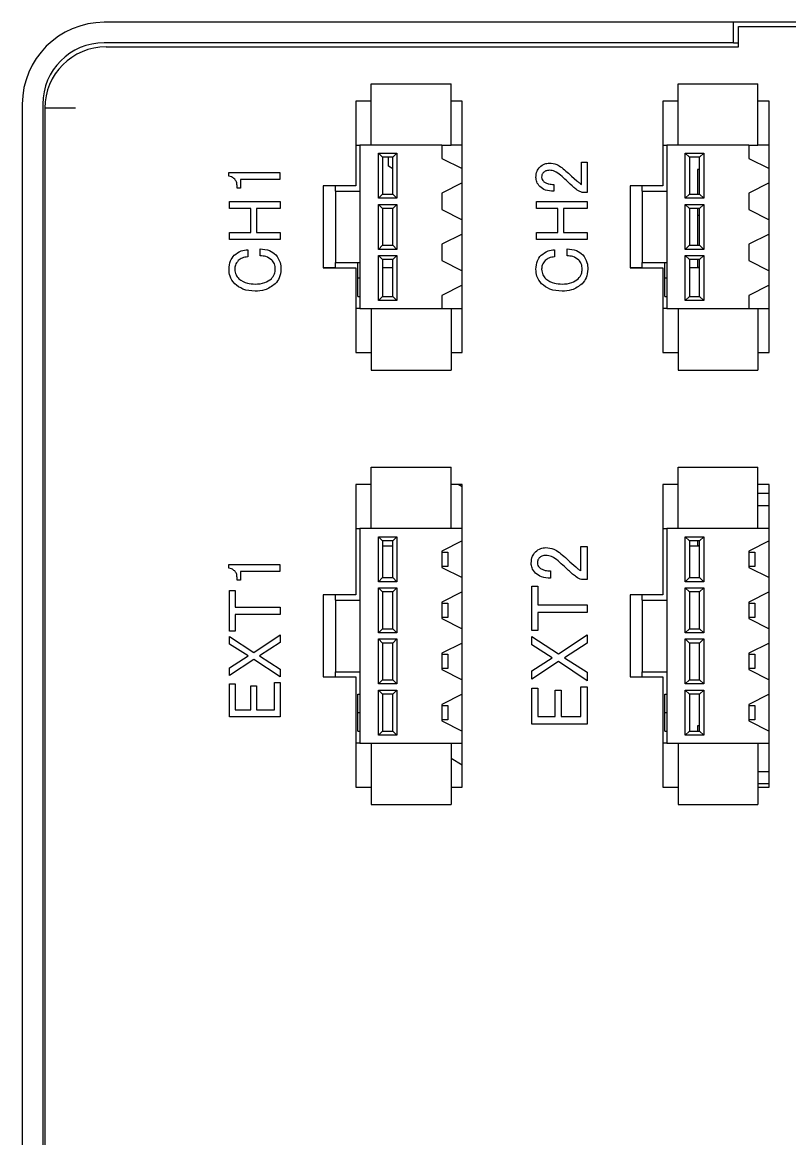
# Model space of a CAD drawing. Header units: millimetres. Extents: x 92 to 566, y 48 to 192.
# Drawn here: x 382.3 to 419.8, y 115.4 to 170 of the extents above; entities that cross this region are included whole.
import ezdxf

# ---------------------------------------------------------------- set-up
doc = ezdxf.new("R2010")
doc.units = ezdxf.units.MM
doc.layers.get('0').update_dxf_attribs({"lineweight": 30})

# ---------------------------------------------------------------- blocks, each defined once
blk = doc.blocks.new('A$C19CA69E4')
for p, q in [((-2.75, 95), (-33.5, 95)), ((-2.75, 94), (-2.75, 95)), ((2.75, 95), (-2.75, 95)), ((-2.5, 93.8), (-2.5, 94.8)), ((-2.5, 94.8), (2.5, 94.8)), ((-2.75, 94), (-33.5, 94)), ((-2.75, 94), (-2.5, 94)), ((-33.4, 93.8), (-2.5, 93.8)), ((-20.45, 89), (-20.45, 92)), ((-20.45, 92), (-16.55, 92)), ((-16.55, 89), (-16.55, 92)), ((-5.45, 89), (-5.45, 92)), ((-5.45, 92), (-1.55, 92)), ((-1.55, 89), (-1.55, 92)), ((-37.5, 91), (-37.5, 2)), ((-36.5, 91), (-36.5, 2)), ((-34.9, 90.8), (-36.4, 90.8)), ((-36.4, 90.8), (-36.4, 1.854)), ((-20.45, 91.15), (-21.2, 91.15)), ((-21.2, 91.15), (-21.2, 87)), ((-16, 91.15), (-16.55, 91.15)), ((-16, 89), (-16, 91.15)), ((-5.45, 91.15), (-6.2, 91.15)), ((-6.2, 91.15), (-6.2, 87)), ((-1, 91.15), (-1.55, 91.15)), ((-1, 89), (-1, 91.15)), ((-21.2, 89), (-21, 89)), ((-21, 89), (-21, 86.75)), ((-17, 89), (-21, 89)), ((-17, 89), (-17, 88.35)), ((-17, 89), (-16.55, 89)), ((-16, 89), (-16.55, 89)), ((-16, 87.85), (-16, 89)), ((-6.2, 89), (-6, 89)), ((-6, 89), (-6, 86.75)), ((-2, 89), (-6, 89)), ((-2, 89), (-2, 88.35)), ((-2, 89), (-1.55, 89)), ((-1, 89), (-1.55, 89)), ((-1, 87.85), (-1, 89)), ((-20.1, 88.6), (-19.2, 88.6)), ((-20.1, 86.4), (-20.1, 88.6)), ((-20.1, 88.6), (-19.9, 88.4)), ((-19.4, 88.4), (-19.2, 88.6)), ((-19.2, 88.6), (-19.2, 86.4)), ((-5.1, 88.6), (-4.2, 88.6)), ((-5.1, 86.4), (-5.1, 88.6)), ((-5.1, 88.6), (-4.9, 88.4)), ((-4.4, 88.4), (-4.2, 88.6)), ((-4.2, 88.6), (-4.2, 86.4)), ((-19.4, 88.4), (-19.9, 88.4)), ((-19.9, 88.4), (-19.9, 86.6)), ((-19.6, 87.96), (-19.6, 88.4)), ((-19.4, 87.845), (-19.6, 87.96)), ((-19.4, 86.6), (-19.4, 88.4)), ((-17, 88.35), (-16, 87.85)), ((-10.169, 87.072), (-10.169, 88.158)), ((-10.169, 88.158), (-9.895, 88.158)), ((-9.895, 88.158), (-9.895, 86.681)), ((-4.9, 88.4), (-4.9, 86.6)), ((-4.4, 88.4), (-4.9, 88.4)), ((-4.4, 86.6), (-4.4, 88.4)), ((-2, 88.35), (-1, 87.85)), ((-27.413, 87.477), (-27.413, 87.651)), ((-27.413, 87.651), (-24.908, 87.651)), ((-24.908, 87.651), (-24.908, 87.309)), ((-16, 87.15), (-16, 87.85)), ((-10.661, 87.477), (-10.4, 87.246)), ((-4.5, 87.81), (-4.5, 86.6)), ((-4.4, 87.81), (-4.5, 87.81)), ((-1, 87.15), (-1, 87.85)), ((-27.007, 86.884), (-27.007, 87.014)), ((-26.836, 86.884), (-27.007, 86.884)), ((-24.908, 87.309), (-26.836, 87.309)), ((-26.836, 87.309), (-26.836, 86.884)), ((-22.8, 87), (-22.8, 83)), ((-21.2, 87), (-22.8, 87)), ((-22.2, 86.75), (-22.2, 87)), ((-16, 87.15), (-17, 86.65)), ((-16, 85.35), (-16, 87.15)), ((-11.53, 87.072), (-11.53, 86.739)), ((-7.8, 87), (-7.8, 83)), ((-6.2, 87), (-7.8, 87)), ((-7.2, 86.75), (-7.2, 87)), ((-1, 87.15), (-2, 86.65)), ((-1, 85.35), (-1, 87.15)), ((-22.2, 86.75), (-22.2, 83.25)), ((-22.2, 86.75), (-21, 86.75)), ((-21, 86.75), (-21, 83.25)), ((-20.1, 86.4), (-19.9, 86.6)), ((-19.2, 86.4), (-20.1, 86.4)), ((-19.9, 86.6), (-19.4, 86.6)), ((-19.4, 86.6), (-19.2, 86.4)), ((-17, 86.65), (-17, 85.85)), ((-9.895, 86.681), (-10.14, 86.681)), ((-7.2, 86.75), (-7.2, 83.25)), ((-7.2, 86.75), (-6, 86.75)), ((-6, 86.75), (-6, 83.25)), ((-5.1, 86.4), (-4.9, 86.6)), ((-4.2, 86.4), (-5.1, 86.4)), ((-4.9, 86.6), (-4.4, 86.6)), ((-4.4, 86.6), (-4.2, 86.4)), ((-2, 86.65), (-2, 85.85)), ((-27.369, 85.896), (-27.369, 86.239)), ((-27.369, 86.239), (-24.893, 86.239)), ((-26.327, 85.896), (-27.369, 85.896)), ((-26.327, 84.718), (-26.327, 85.896)), ((-26.053, 85.896), (-26.053, 84.718)), ((-24.893, 85.896), (-26.053, 85.896)), ((-24.893, 86.239), (-24.893, 85.896)), ((-20.1, 86.1), (-19.2, 86.1)), ((-20.1, 83.9), (-20.1, 86.1)), ((-20.1, 86.1), (-19.9, 85.9)), ((-19.4, 85.9), (-19.9, 85.9)), ((-19.9, 85.9), (-19.9, 84.1)), ((-19.4, 85.9), (-19.2, 86.1)), ((-19.4, 84.1), (-19.4, 85.9)), ((-19.2, 86.1), (-19.2, 83.9)), ((-17, 85.85), (-16, 85.35)), ((-12.369, 85.896), (-12.369, 86.239)), ((-12.369, 86.239), (-9.893, 86.239)), ((-11.327, 85.896), (-12.369, 85.896)), ((-11.327, 84.718), (-11.327, 85.896)), ((-11.053, 85.896), (-11.053, 84.718)), ((-9.893, 85.896), (-11.053, 85.896)), ((-9.893, 86.239), (-9.893, 85.896)), ((-5.1, 86.1), (-4.2, 86.1)), ((-5.1, 83.9), (-5.1, 86.1)), ((-5.1, 86.1), (-4.9, 85.9)), ((-4.9, 85.9), (-4.9, 84.1)), ((-4.4, 85.9), (-4.9, 85.9)), ((-4.5, 85.9), (-4.5, 85.56)), ((-4.4, 85.9), (-4.2, 86.1)), ((-4.4, 84.1), (-4.4, 85.9)), ((-4.2, 86.1), (-4.2, 83.9)), ((-2, 85.85), (-1, 85.35)), ((-16, 84.65), (-16, 85.35)), ((-4.5, 85.56), (-4.5, 84.1)), ((-4.4, 85.56), (-4.5, 85.56)), ((-1, 84.65), (-1, 85.35)), ((-27.369, 84.376), (-27.369, 84.718)), ((-27.369, 84.718), (-26.327, 84.718)), ((-26.053, 84.718), (-24.893, 84.718)), ((-24.893, 84.718), (-24.893, 84.376)), ((-16, 84.65), (-17, 84.15)), ((-16, 82.85), (-16, 84.65)), ((-12.369, 84.376), (-12.369, 84.718)), ((-12.369, 84.718), (-11.327, 84.718)), ((-11.053, 84.718), (-9.893, 84.718)), ((-9.893, 84.718), (-9.893, 84.376)), ((-1, 84.65), (-2, 84.15)), ((-1, 82.85), (-1, 84.65)), ((-24.893, 84.376), (-27.369, 84.376)), ((-20.1, 83.9), (-19.9, 84.1)), ((-19.9, 84.1), (-19.4, 84.1)), ((-19.4, 84.1), (-19.2, 83.9)), ((-17, 84.15), (-17, 83.35)), ((-9.893, 84.376), (-12.369, 84.376)), ((-5.1, 83.9), (-4.9, 84.1)), ((-4.9, 84.1), (-4.4, 84.1)), ((-4.4, 84.1), (-4.2, 83.9)), ((-2, 84.15), (-2, 83.35)), ((-26.486, 83.884), (-26.486, 83.536)), ((-25.878, 83.579), (-25.878, 83.927)), ((-19.2, 83.9), (-20.1, 83.9)), ((-20.1, 83.6), (-19.2, 83.6)), ((-20.1, 81.4), (-20.1, 83.6)), ((-19.9, 83.4), (-20.1, 83.6)), ((-19.4, 83.4), (-19.2, 83.6)), ((-19.2, 83.6), (-19.2, 81.4)), ((-11.486, 83.884), (-11.486, 83.536)), ((-10.878, 83.579), (-10.878, 83.927)), ((-4.2, 83.9), (-5.1, 83.9)), ((-5.1, 83.6), (-4.2, 83.6)), ((-5.1, 81.4), (-5.1, 83.6)), ((-4.9, 83.4), (-5.1, 83.6)), ((-4.4, 83.4), (-4.2, 83.6)), ((-4.2, 83.6), (-4.2, 81.4)), ((-22.8, 83.01), (-22.2, 83.01)), ((-22.8, 83), (-21.2, 83)), ((-22.2, 83.25), (-21, 83.25)), ((-22.2, 83), (-22.2, 83.25)), ((-21.2, 83), (-21.2, 78.85)), ((-21.1, 82.5), (-21.1, 83.25)), ((-21, 83.25), (-21, 81)), ((-19.4, 83.4), (-19.9, 83.4)), ((-19.9, 83.4), (-19.9, 81.6)), ((-19.9, 83.01), (-19.4, 83.01)), ((-19.4, 81.6), (-19.4, 83.4)), ((-17, 83.35), (-16, 82.85)), ((-7.8, 83.01), (-7.2, 83.01)), ((-7.8, 83), (-6.2, 83)), ((-7.2, 83.25), (-6, 83.25)), ((-7.2, 83), (-7.2, 83.25)), ((-6.2, 83), (-6.2, 78.85)), ((-6.1, 82.5), (-6.1, 83.25)), ((-6, 83.25), (-6, 81)), ((-4.9, 83.4), (-4.9, 81.6)), ((-4.4, 83.4), (-4.9, 83.4)), ((-4.9, 83.01), (-4.4, 83.01)), ((-4.5, 83.4), (-4.5, 83.01)), ((-4.4, 83.01), (-4.5, 83.01)), ((-4.4, 81.6), (-4.4, 83.4)), ((-2, 83.35), (-1, 82.85)), ((-21.1, 82.5), (-21, 82.5)), ((-21.1, 81.6), (-21.1, 82.5)), ((-16, 82.15), (-16, 82.85)), ((-6.1, 81.6), (-6.1, 82.5)), ((-6.1, 82.5), (-6, 82.5)), ((-1, 82.15), (-1, 82.85)), ((-16, 82.15), (-17, 81.65)), ((-16, 81), (-16, 82.15)), ((-1, 82.15), (-2, 81.65)), ((-1, 81), (-1, 82.15)), ((-21.1, 81.6), (-21, 81.6)), ((-20.1, 81.4), (-19.9, 81.6)), ((-19.2, 81.4), (-20.1, 81.4)), ((-19.9, 81.6), (-19.4, 81.6)), ((-19.2, 81.4), (-19.4, 81.6)), ((-17, 81.65), (-17, 81)), ((-6.1, 81.6), (-6, 81.6)), ((-5.1, 81.4), (-4.9, 81.6)), ((-4.2, 81.4), (-5.1, 81.4)), ((-4.9, 81.6), (-4.4, 81.6)), ((-4.2, 81.4), (-4.4, 81.6)), ((-2, 81.65), (-2, 81)), ((-21, 81), (-21.2, 81)), ((-21, 81), (-17, 81)), ((-20.45, 81), (-20.45, 78)), ((-17, 81), (-16.55, 81)), ((-16.55, 81), (-16.55, 78)), ((-16.55, 81), (-16, 81)), ((-16, 78.85), (-16, 81)), ((-6, 81), (-6.2, 81)), ((-6, 81), (-2, 81)), ((-5.45, 81), (-5.45, 78)), ((-2, 81), (-1.55, 81)), ((-1.55, 81), (-1.55, 78)), ((-1.55, 81), (-1, 81)), ((-1, 78.85), (-1, 81)), ((-21.2, 78.85), (-20.45, 78.85)), ((-16.55, 78.85), (-16, 78.85)), ((-6.2, 78.85), (-5.45, 78.85)), ((-1.55, 78.85), (-1, 78.85)), ((-20.45, 78), (-16.55, 78)), ((-5.45, 78), (-1.55, 78)), ((-20.45, 70.25), (-20.45, 73.25)), ((-20.45, 73.25), (-16.55, 73.25)), ((-16.55, 70.25), (-16.55, 73.25)), ((-5.45, 70.25), (-5.45, 73.25)), ((-5.45, 73.25), (-1.55, 73.25)), ((-1.55, 70.25), (-1.55, 73.25)), ((-20.45, 72.4), (-21.2, 72.4)), ((-21.2, 72.4), (-21.2, 67)), ((-16, 72.4), (-16.55, 72.4)), ((-16, 72.282), (-16.205, 72.4)), ((-16, 70.25), (-16, 72.4)), ((-5.45, 72.4), (-6.2, 72.4)), ((-6.2, 72.4), (-6.2, 67)), ((-1, 72.4), (-1.55, 72.4)), ((-1, 70.25), (-1, 72.4)), ((-1, 71.96), (-1.55, 71.96)), ((-1, 71.36), (-1.55, 71.36)), ((-21.2, 70.25), (-21, 70.25)), ((-21, 70.25), (-21, 66.75)), ((-16, 70.25), (-21, 70.25)), ((-16, 69.65), (-16, 70.25)), ((-6.2, 70.25), (-6, 70.25)), ((-6, 70.25), (-6, 66.75)), ((-1, 70.25), (-6, 70.25)), ((-1, 69.65), (-1, 70.25)), ((-20.1, 69.85), (-19.2, 69.85)), ((-20.1, 67.65), (-20.1, 69.85)), ((-20.1, 69.85), (-19.9, 69.65)), ((-19.9, 69.65), (-19.9, 67.85)), ((-19.4, 69.65), (-19.9, 69.65)), ((-19.9, 69.41), (-19.4, 69.41)), ((-19.4, 69.65), (-19.2, 69.85)), ((-19.4, 67.85), (-19.4, 69.65)), ((-19.2, 69.85), (-19.2, 67.65)), ((-16, 69.65), (-17, 69.15)), ((-16, 67.85), (-16, 69.65)), ((-10.198, 68.179), (-10.198, 69.364)), ((-10.198, 69.364), (-9.899, 69.364)), ((-9.899, 69.364), (-9.899, 67.753)), ((-5.1, 69.85), (-4.2, 69.85)), ((-5.1, 67.65), (-5.1, 69.85)), ((-5.1, 69.85), (-4.9, 69.65)), ((-4.4, 69.65), (-4.9, 69.65)), ((-4.9, 69.65), (-4.9, 67.85)), ((-4.9, 69.41), (-4.4, 69.41)), ((-4.5, 69.65), (-4.5, 69.41)), ((-4.4, 69.41), (-4.5, 69.41)), ((-4.4, 69.65), (-4.2, 69.85)), ((-4.4, 67.85), (-4.4, 69.65)), ((-4.2, 69.85), (-4.2, 67.65)), ((-1, 69.65), (-2, 69.15)), ((-1, 67.85), (-1, 69.65)), ((-17, 69.15), (-17, 68.35)), ((-17, 69.1), (-16.7, 69.1)), ((-16.7, 69.1), (-16.7, 68.4)), ((-2, 69.15), (-2, 68.35)), ((-2, 69.1), (-1.7, 69.1)), ((-1.7, 69.1), (-1.7, 68.4)), ((-27.413, 68.318), (-27.413, 68.492)), ((-27.413, 68.492), (-24.908, 68.492)), ((-24.908, 68.492), (-24.908, 68.149)), ((-16.7, 68.4), (-17, 68.4)), ((-17, 68.35), (-16, 67.85)), ((-10.735, 68.622), (-10.45, 68.369)), ((-1.7, 68.4), (-2, 68.4)), ((-2, 68.35), (-1, 67.85)), ((-27.007, 67.725), (-27.007, 67.855)), ((-26.836, 67.725), (-27.007, 67.725)), ((-24.908, 68.149), (-26.836, 68.149)), ((-26.836, 68.149), (-26.836, 67.725)), ((-20.1, 67.65), (-19.9, 67.85)), ((-19.9, 67.85), (-19.4, 67.85)), ((-19.4, 67.85), (-19.2, 67.65)), ((-16, 67.15), (-16, 67.85)), ((-11.683, 68.179), (-11.683, 67.816)), ((-9.899, 67.753), (-10.166, 67.753)), ((-5.1, 67.65), (-4.9, 67.85)), ((-4.9, 67.85), (-4.4, 67.85)), ((-4.4, 67.85), (-4.2, 67.65)), ((-1, 67.15), (-1, 67.85)), ((-27.369, 65.239), (-27.369, 67.222)), ((-27.369, 67.222), (-27.095, 67.222)), ((-27.095, 67.222), (-27.095, 66.397)), ((-19.2, 67.65), (-20.1, 67.65)), ((-20.1, 67.35), (-19.2, 67.35)), ((-20.1, 65.15), (-20.1, 67.35)), ((-20.1, 67.35), (-19.9, 67.15)), ((-19.4, 67.15), (-19.9, 67.15)), ((-19.9, 67.15), (-19.9, 65.35)), ((-19.4, 67.15), (-19.2, 67.35)), ((-19.4, 65.35), (-19.4, 67.15)), ((-19.2, 67.35), (-19.2, 65.15)), ((-16, 67.15), (-17, 66.65)), ((-16, 65.35), (-16, 67.15)), ((-12.6, 65.26), (-12.6, 67.425)), ((-12.6, 67.425), (-12.301, 67.425)), ((-12.301, 67.425), (-12.301, 66.525)), ((-4.2, 67.65), (-5.1, 67.65)), ((-5.1, 67.35), (-4.2, 67.35)), ((-5.1, 65.15), (-5.1, 67.35)), ((-5.1, 67.35), (-4.9, 67.15)), ((-4.9, 67.15), (-4.9, 65.35)), ((-4.4, 67.15), (-4.9, 67.15)), ((-4.4, 67.15), (-4.2, 67.35)), ((-4.4, 65.35), (-4.4, 67.15)), ((-4.2, 67.35), (-4.2, 65.15)), ((-1, 67.15), (-2, 66.65)), ((-1, 65.35), (-1, 67.15)), ((-21.2, 67), (-22.8, 67)), ((-22.8, 67), (-22.8, 63)), ((-22.2, 66.75), (-22.2, 67)), ((-22.2, 66.75), (-22.2, 63.25)), ((-22.2, 66.75), (-21, 66.75)), ((-21, 66.75), (-21, 63.25)), ((-17, 66.65), (-17, 65.85)), ((-17, 66.6), (-16.7, 66.6)), ((-16.7, 66.6), (-16.7, 65.9)), ((-6.2, 67), (-7.8, 67)), ((-7.8, 67), (-7.8, 63)), ((-7.2, 66.75), (-7.2, 67)), ((-7.2, 66.75), (-7.2, 63.25)), ((-7.2, 66.75), (-6, 66.75)), ((-6, 66.75), (-6, 63.25)), ((-2, 66.65), (-2, 65.85)), ((-2, 66.6), (-1.7, 66.6)), ((-1.7, 66.6), (-1.7, 65.9)), ((-27.095, 66.397), (-24.893, 66.397)), ((-27.095, 66.054), (-27.095, 65.239)), ((-24.893, 66.054), (-27.095, 66.054)), ((-24.893, 66.397), (-24.893, 66.054)), ((-12.301, 66.525), (-9.897, 66.525)), ((-12.301, 66.151), (-12.301, 65.26)), ((-9.897, 66.151), (-12.301, 66.151)), ((-9.897, 66.525), (-9.897, 66.151)), ((-16.7, 65.9), (-17, 65.9)), ((-17, 65.85), (-16, 65.35)), ((-1.7, 65.9), (-2, 65.9)), ((-2, 65.85), (-1, 65.35)), ((-27.095, 65.239), (-27.369, 65.239)), ((-27.369, 64.6), (-27.369, 64.977)), ((-27.369, 64.977), (-26.182, 64.195)), ((-26.182, 64.195), (-24.893, 65.049)), ((-24.893, 65.049), (-24.893, 64.673)), ((-20.1, 65.15), (-19.9, 65.35)), ((-19.2, 65.15), (-20.1, 65.15)), ((-19.9, 65.35), (-19.4, 65.35)), ((-19.4, 65.35), (-19.2, 65.15)), ((-16, 64.65), (-16, 65.35)), ((-12.301, 65.26), (-12.6, 65.26)), ((-12.6, 64.564), (-12.6, 64.975)), ((-12.6, 64.975), (-11.304, 64.122)), ((-11.304, 64.122), (-9.897, 65.054)), ((-9.897, 65.054), (-9.897, 64.643)), ((-5.1, 65.15), (-4.9, 65.35)), ((-4.2, 65.15), (-5.1, 65.15)), ((-4.9, 65.35), (-4.4, 65.35)), ((-4.4, 65.35), (-4.2, 65.15)), ((-1, 64.65), (-1, 65.35)), ((-26.457, 64.021), (-27.369, 64.6)), ((-24.893, 64.673), (-25.907, 64.021)), ((-20.1, 64.85), (-19.2, 64.85)), ((-20.1, 62.65), (-20.1, 64.85)), ((-20.1, 64.85), (-19.9, 64.65)), ((-19.9, 64.65), (-19.9, 62.85)), ((-19.4, 64.65), (-19.9, 64.65)), ((-19.4, 64.65), (-19.2, 64.85)), ((-19.4, 62.85), (-19.4, 64.65)), ((-19.2, 64.85), (-19.2, 62.65)), ((-16, 64.65), (-17, 64.15)), ((-16, 62.85), (-16, 64.65)), ((-11.604, 63.932), (-12.6, 64.564)), ((-9.897, 64.643), (-11.004, 63.932)), ((-5.1, 64.85), (-4.2, 64.85)), ((-5.1, 62.65), (-5.1, 64.85)), ((-5.1, 64.85), (-4.9, 64.65)), ((-4.4, 64.65), (-4.9, 64.65)), ((-4.9, 64.65), (-4.9, 62.85)), ((-4.4, 64.65), (-4.2, 64.85)), ((-4.4, 62.85), (-4.4, 64.65)), ((-4.2, 64.85), (-4.2, 62.65)), ((-1, 64.65), (-2, 64.15)), ((-1, 62.85), (-1, 64.65)), ((-27.369, 63.442), (-26.457, 64.021)), ((-25.907, 64.021), (-24.893, 63.37)), ((-17, 64.15), (-17, 63.35)), ((-17, 64.1), (-16.7, 64.1)), ((-16.7, 64.1), (-16.7, 63.4)), ((-12.6, 63.3), (-11.604, 63.932)), ((-11.004, 63.932), (-9.897, 63.221)), ((-2, 64.15), (-2, 63.35)), ((-2, 64.1), (-1.7, 64.1)), ((-1.7, 64.1), (-1.7, 63.4)), ((-26.182, 63.848), (-27.369, 63.066)), ((-27.369, 63.066), (-27.369, 63.442)), ((-24.893, 62.993), (-26.182, 63.848)), ((-24.893, 63.37), (-24.893, 62.993)), ((-16.7, 63.4), (-17, 63.4)), ((-17, 63.35), (-16, 62.85)), ((-11.304, 63.742), (-12.6, 62.889)), ((-9.897, 62.81), (-11.304, 63.742)), ((-1.7, 63.4), (-2, 63.4)), ((-2, 63.35), (-1, 62.85)), ((-22.8, 63), (-21.2, 63)), ((-22.2, 63.25), (-21, 63.25)), ((-22.2, 63), (-22.2, 63.25)), ((-21.2, 63), (-21.2, 57.6)), ((-21, 63.25), (-21, 59.75)), ((-20.1, 62.65), (-19.9, 62.85)), ((-19.9, 62.85), (-19.4, 62.85)), ((-19.4, 62.85), (-19.2, 62.65)), ((-16, 62.15), (-16, 62.85)), ((-12.6, 62.889), (-12.6, 63.3)), ((-9.897, 63.221), (-9.897, 62.81)), ((-7.8, 63), (-6.2, 63)), ((-7.2, 63.25), (-6, 63.25)), ((-7.2, 63), (-7.2, 63.25)), ((-6.2, 63), (-6.2, 57.6)), ((-6, 63.25), (-6, 59.75)), ((-5.1, 62.65), (-4.9, 62.85)), ((-4.9, 62.85), (-4.4, 62.85)), ((-4.4, 62.85), (-4.2, 62.65)), ((-1, 62.15), (-1, 62.85)), ((-27.369, 61.049), (-27.369, 62.652)), ((-27.369, 62.652), (-27.095, 62.652)), ((-27.095, 62.652), (-27.095, 61.392)), ((-26.327, 61.392), (-26.327, 62.565)), ((-26.327, 62.565), (-26.053, 62.565)), ((-26.053, 62.565), (-26.053, 61.392)), ((-25.169, 62.724), (-24.895, 62.724)), ((-25.169, 61.392), (-25.169, 62.724)), ((-24.895, 62.724), (-24.895, 61.049)), ((-19.2, 62.65), (-20.1, 62.65)), ((-20.1, 62.35), (-19.2, 62.35)), ((-20.1, 60.15), (-20.1, 62.35)), ((-19.9, 62.15), (-20.1, 62.35)), ((-19.2, 62.35), (-19.4, 62.15)), ((-19.2, 62.35), (-19.2, 60.15)), ((-12.6, 60.688), (-12.6, 62.437)), ((-12.6, 62.437), (-12.301, 62.437)), ((-12.301, 62.437), (-12.301, 61.062)), ((-11.462, 61.062), (-11.462, 62.342)), ((-11.462, 62.342), (-11.163, 62.342)), ((-11.163, 62.342), (-11.163, 61.062)), ((-10.198, 61.062), (-10.198, 62.516)), ((-10.198, 62.516), (-9.899, 62.516)), ((-9.899, 62.516), (-9.899, 60.688)), ((-4.2, 62.65), (-5.1, 62.65)), ((-5.1, 62.35), (-4.2, 62.35)), ((-5.1, 60.15), (-5.1, 62.35)), ((-4.9, 62.15), (-5.1, 62.35)), ((-4.2, 62.35), (-4.4, 62.15)), ((-4.2, 62.35), (-4.2, 60.15)), ((-21.1, 62.15), (-21, 62.15)), ((-21.1, 61.25), (-21.1, 62.15)), ((-19.9, 62.15), (-19.9, 60.35)), ((-19.4, 62.15), (-19.9, 62.15)), ((-19.4, 60.35), (-19.4, 62.15)), ((-16, 62.15), (-17, 61.65)), ((-16, 60.35), (-16, 62.15)), ((-6.1, 62.15), (-6, 62.15)), ((-6.1, 61.25), (-6.1, 62.15)), ((-4.9, 62.15), (-4.9, 60.35)), ((-4.4, 62.15), (-4.9, 62.15)), ((-4.4, 60.35), (-4.4, 62.15)), ((-1, 62.15), (-2, 61.65)), ((-1, 60.35), (-1, 62.15)), ((-27.095, 61.392), (-26.327, 61.392)), ((-26.053, 61.392), (-25.169, 61.392)), ((-21.1, 60.35), (-21.1, 61.25)), ((-21.1, 61.25), (-21, 61.25)), ((-17, 61.65), (-17, 60.85)), ((-17, 61.6), (-16.7, 61.6)), ((-16.7, 61.6), (-16.7, 60.9)), ((-6.1, 61.25), (-6, 61.25)), ((-6.1, 60.35), (-6.1, 61.25)), ((-2, 61.65), (-2, 60.85)), ((-2, 61.6), (-1.7, 61.6)), ((-1.7, 61.6), (-1.7, 60.9)), ((-24.895, 61.049), (-27.369, 61.049)), ((-16.7, 60.9), (-17, 60.9)), ((-17, 60.85), (-16, 60.35)), ((-9.899, 60.688), (-12.6, 60.688)), ((-12.301, 61.062), (-11.462, 61.062)), ((-11.163, 61.062), (-10.198, 61.062)), ((-4.5, 60.61), (-4.5, 60.35)), ((-4.4, 60.61), (-4.5, 60.61)), ((-1.7, 60.9), (-2, 60.9)), ((-2, 60.85), (-1, 60.35)), ((-21.1, 60.35), (-21, 60.35)), ((-19.9, 60.35), (-20.1, 60.15)), ((-19.2, 60.15), (-20.1, 60.15)), ((-19.9, 60.35), (-19.4, 60.35)), ((-19.2, 60.15), (-19.4, 60.35)), ((-16, 59.75), (-16, 60.35)), ((-6.1, 60.35), (-6, 60.35)), ((-4.9, 60.35), (-5.1, 60.15)), ((-4.2, 60.15), (-5.1, 60.15)), ((-4.9, 60.35), (-4.4, 60.35)), ((-4.2, 60.15), (-4.4, 60.35)), ((-1, 59.75), (-1, 60.35)), ((-21, 59.75), (-21.2, 59.75)), ((-21, 59.75), (-16, 59.75)), ((-20.45, 59.75), (-20.45, 56.75)), ((-16.55, 59.75), (-16.55, 56.75)), ((-16, 57.6), (-16, 59.75)), ((-6, 59.75), (-6.2, 59.75)), ((-6, 59.75), (-1, 59.75)), ((-5.45, 59.75), (-5.45, 56.75)), ((-1.55, 59.75), (-1.55, 56.75)), ((-1, 57.6), (-1, 59.75)), ((-16, 58.682), (-16.55, 58.999)), ((-1, 58.36), (-1.55, 58.36)), ((-21.2, 57.6), (-20.45, 57.6)), ((-16.55, 57.6), (-16, 57.6)), ((-6.2, 57.6), (-5.45, 57.6)), ((-1, 57.76), (-1.55, 57.76)), ((-1.55, 57.6), (-1, 57.6)), ((-20.45, 56.75), (-16.55, 56.75)), ((-5.45, 56.75), (-1.55, 56.75))]:
    blk.add_line(p, q)
for centre, radius in [((-33.5, 91), 4), ((-33.5, 91), 3), ((-33.4, 90.8), 3)]:
    blk.add_arc(centre, radius, 90, 180)
for points, knots in [([(-12.398, 87.42), (-12.391, 87.525), (-12.378, 87.714), (-12.261, 87.862), (-12.21, 87.926)], [0, 0, 0, 0, 0.560089, 1, 1, 1, 1]), ([(-12.21, 87.926), (-12.133, 87.987), (-11.997, 88.096), (-11.823, 88.109), (-11.747, 88.115)], [0, 0, 0, 0, 0.559051, 1, 1, 1, 1]), ([(-11.747, 88.115), (-11.622, 88.104), (-11.399, 88.084), (-11.218, 87.954), (-11.139, 87.897)], [0, 0, 0, 0, 0.559433, 1, 1, 1, 1]), ([(-11.139, 87.897), (-11.048, 87.821), (-10.885, 87.685), (-10.729, 87.541), (-10.661, 87.477)], [0, 0, 0, 0, 0.559987, 1, 1, 1, 1]), ([(-27.123, 87.333), (-27.17, 87.374), (-27.255, 87.448), (-27.364, 87.468), (-27.413, 87.477)], [0, 0, 0, 0, 0.559922, 1, 1, 1, 1]), ([(-27.007, 87.014), (-27.011, 87.081), (-27.019, 87.199), (-27.091, 87.292), (-27.123, 87.333)], [0, 0, 0, 0, 0.560247, 1, 1, 1, 1]), ([(-12.21, 86.971), (-12.27, 87.045), (-12.378, 87.177), (-12.392, 87.345), (-12.398, 87.42)], [0, 0, 0, 0, 0.55934, 1, 1, 1, 1]), ([(-12.036, 87.651), (-12.065, 87.615), (-12.115, 87.551), (-12.121, 87.47), (-12.123, 87.434)], [0, 0, 0, 0, 0.559087, 1, 1, 1, 1]), ([(-12.123, 87.434), (-12.118, 87.391), (-12.109, 87.315), (-12.058, 87.257), (-12.036, 87.231)], [0, 0, 0, 0, 0.559206, 1, 1, 1, 1]), ([(-11.747, 87.767), (-11.808, 87.761), (-11.916, 87.751), (-12, 87.682), (-12.036, 87.651)], [0, 0, 0, 0, 0.559463, 1, 1, 1, 1]), ([(-11.197, 87.521), (-11.287, 87.596), (-11.448, 87.731), (-11.656, 87.756), (-11.747, 87.767)], [0, 0, 0, 0, 0.560184, 1, 1, 1, 1]), ([(-10.545, 86.927), (-10.666, 87.039), (-10.882, 87.238), (-11.1, 87.435), (-11.197, 87.521)], [0, 0, 0, 0, 0.560001, 1, 1, 1, 1]), ([(-11.53, 86.739), (-11.67, 86.745), (-11.922, 86.756), (-12.122, 86.905), (-12.21, 86.971)], [0, 0, 0, 0, 0.560794, 1, 1, 1, 1]), ([(-12.036, 87.231), (-11.996, 87.199), (-11.917, 87.136), (-11.74, 87.082), (-11.609, 87.076), (-11.53, 87.072)], [0, 0, 0, 0, 0.279527, 0.559656, 1, 1, 1, 1]), ([(-10.14, 86.681), (-10.222, 86.716), (-10.368, 86.78), (-10.491, 86.882), (-10.545, 86.927)], [0, 0, 0, 0, 0.558631, 1, 1, 1, 1]), ([(-10.4, 87.246), (-10.359, 87.211), (-10.285, 87.149), (-10.204, 87.096), (-10.169, 87.072)], [0, 0, 0, 0, 0.559936, 1, 1, 1, 1]), ([(-27.398, 82.928), (-27.39, 83.07), (-27.374, 83.322), (-27.22, 83.521), (-27.152, 83.608)], [0, 0, 0, 0, 0.560385, 1, 1, 1, 1]), ([(-27.152, 83.608), (-27.042, 83.695), (-26.844, 83.849), (-26.596, 83.873), (-26.486, 83.884)], [0, 0, 0, 0, 0.558824, 1, 1, 1, 1]), ([(-26.486, 83.536), (-26.582, 83.523), (-26.753, 83.499), (-26.89, 83.394), (-26.949, 83.348)], [0, 0, 0, 0, 0.560566, 1, 1, 1, 1]), ([(-25.878, 83.927), (-25.718, 83.913), (-25.433, 83.889), (-25.209, 83.714), (-25.111, 83.637)], [0, 0, 0, 0, 0.560311, 1, 1, 1, 1]), ([(-25.299, 83.377), (-25.396, 83.445), (-25.571, 83.569), (-25.784, 83.576), (-25.878, 83.579)], [0, 0, 0, 0, 0.557825, 1, 1, 1, 1]), ([(-25.111, 83.637), (-25.027, 83.518), (-24.878, 83.303), (-24.869, 83.043), (-24.864, 82.928)], [0, 0, 0, 0, 0.557736, 1, 1, 1, 1]), ([(-12.398, 82.928), (-12.39, 83.07), (-12.374, 83.322), (-12.22, 83.521), (-12.152, 83.608)], [0, 0, 0, 0, 0.560384, 1, 1, 1, 1]), ([(-12.152, 83.608), (-12.042, 83.695), (-11.844, 83.849), (-11.596, 83.873), (-11.486, 83.884)], [0, 0, 0, 0, 0.558825, 1, 1, 1, 1]), ([(-11.486, 83.536), (-11.582, 83.523), (-11.753, 83.499), (-11.89, 83.394), (-11.949, 83.348)], [0, 0, 0, 0, 0.560566, 1, 1, 1, 1]), ([(-10.878, 83.927), (-10.718, 83.913), (-10.433, 83.889), (-10.209, 83.714), (-10.111, 83.637)], [0, 0, 0, 0, 0.560311, 1, 1, 1, 1]), ([(-10.299, 83.377), (-10.396, 83.445), (-10.571, 83.569), (-10.784, 83.576), (-10.878, 83.579)], [0, 0, 0, 0, 0.557825, 1, 1, 1, 1]), ([(-10.111, 83.637), (-10.027, 83.518), (-9.878, 83.303), (-9.869, 83.043), (-9.864, 82.928)], [0, 0, 0, 0, 0.557736, 1, 1, 1, 1]), ([(-26.949, 83.348), (-27.005, 83.279), (-27.105, 83.155), (-27.118, 82.997), (-27.123, 82.928)], [0, 0, 0, 0, 0.559112, 1, 1, 1, 1]), ([(-25.14, 82.928), (-25.145, 83.021), (-25.154, 83.188), (-25.255, 83.319), (-25.299, 83.377)], [0, 0, 0, 0, 0.560517, 1, 1, 1, 1]), ([(-11.949, 83.348), (-12.005, 83.279), (-12.105, 83.155), (-12.118, 82.997), (-12.123, 82.928)], [0, 0, 0, 0, 0.559112, 1, 1, 1, 1]), ([(-10.14, 82.928), (-10.145, 83.021), (-10.154, 83.188), (-10.255, 83.319), (-10.299, 83.377)], [0, 0, 0, 0, 0.560516, 1, 1, 1, 1]), ([(-27.123, 82.218), (-27.214, 82.336), (-27.376, 82.547), (-27.391, 82.811), (-27.398, 82.928)], [0, 0, 0, 0, 0.558611, 1, 1, 1, 1]), ([(-27.123, 82.928), (-27.11, 82.83), (-27.088, 82.655), (-26.972, 82.523), (-26.92, 82.465)], [0, 0, 0, 0, 0.558696, 1, 1, 1, 1]), ([(-26.92, 82.465), (-26.785, 82.375), (-26.542, 82.214), (-26.252, 82.207), (-26.124, 82.204)], [0, 0, 0, 0, 0.557438, 1, 1, 1, 1]), ([(-26.124, 82.204), (-25.96, 82.21), (-25.668, 82.221), (-25.431, 82.39), (-25.328, 82.465)], [0, 0, 0, 0, 0.561078, 1, 1, 1, 1]), ([(-25.328, 82.465), (-25.267, 82.541), (-25.158, 82.678), (-25.145, 82.851), (-25.14, 82.928)], [0, 0, 0, 0, 0.55905, 1, 1, 1, 1]), ([(-24.864, 82.928), (-24.877, 82.779), (-24.898, 82.513), (-25.066, 82.309), (-25.14, 82.218)], [0, 0, 0, 0, 0.559702, 1, 1, 1, 1]), ([(-12.123, 82.218), (-12.214, 82.336), (-12.376, 82.547), (-12.391, 82.811), (-12.398, 82.928)], [0, 0, 0, 0, 0.558611, 1, 1, 1, 1]), ([(-12.123, 82.928), (-12.11, 82.83), (-12.088, 82.655), (-11.972, 82.523), (-11.92, 82.465)], [0, 0, 0, 0, 0.558696, 1, 1, 1, 1]), ([(-11.92, 82.465), (-11.785, 82.375), (-11.542, 82.214), (-11.252, 82.207), (-11.124, 82.204)], [0, 0, 0, 0, 0.557439, 1, 1, 1, 1]), ([(-11.124, 82.204), (-10.96, 82.21), (-10.668, 82.221), (-10.431, 82.39), (-10.328, 82.465)], [0, 0, 0, 0, 0.561079, 1, 1, 1, 1]), ([(-10.328, 82.465), (-10.267, 82.541), (-10.158, 82.678), (-10.145, 82.851), (-10.14, 82.928)], [0, 0, 0, 0, 0.55905, 1, 1, 1, 1]), ([(-9.864, 82.928), (-9.877, 82.779), (-9.898, 82.513), (-10.066, 82.309), (-10.14, 82.218)], [0, 0, 0, 0, 0.559702, 1, 1, 1, 1]), ([(-26.124, 81.857), (-26.332, 81.869), (-26.703, 81.892), (-26.995, 82.119), (-27.123, 82.218)], [0, 0, 0, 0, 0.560282, 1, 1, 1, 1]), ([(-25.14, 82.218), (-25.304, 82.098), (-25.6, 81.881), (-25.964, 81.864), (-26.124, 81.857)], [0, 0, 0, 0, 0.558188, 1, 1, 1, 1]), ([(-11.124, 81.857), (-11.332, 81.869), (-11.703, 81.892), (-11.995, 82.119), (-12.123, 82.218)], [0, 0, 0, 0, 0.560282, 1, 1, 1, 1]), ([(-10.14, 82.218), (-10.304, 82.098), (-10.6, 81.881), (-10.964, 81.864), (-11.124, 81.857)], [0, 0, 0, 0, 0.558187, 1, 1, 1, 1]), ([(-12.631, 68.558), (-12.623, 68.674), (-12.609, 68.88), (-12.482, 69.041), (-12.426, 69.112)], [0, 0, 0, 0, 0.560089, 1, 1, 1, 1]), ([(-12.426, 69.112), (-12.342, 69.178), (-12.193, 69.297), (-12.004, 69.311), (-11.92, 69.317)], [0, 0, 0, 0, 0.559051, 1, 1, 1, 1]), ([(-12.236, 68.811), (-12.267, 68.772), (-12.322, 68.702), (-12.328, 68.613), (-12.331, 68.574)], [0, 0, 0, 0, 0.559089, 1, 1, 1, 1]), ([(-11.92, 68.938), (-11.987, 68.932), (-12.105, 68.921), (-12.196, 68.845), (-12.236, 68.811)], [0, 0, 0, 0, 0.559463, 1, 1, 1, 1]), ([(-11.92, 69.317), (-11.784, 69.305), (-11.541, 69.283), (-11.343, 69.142), (-11.256, 69.08)], [0, 0, 0, 0, 0.559433, 1, 1, 1, 1]), ([(-11.32, 68.669), (-11.418, 68.752), (-11.594, 68.899), (-11.821, 68.926), (-11.92, 68.938)], [0, 0, 0, 0, 0.560184, 1, 1, 1, 1]), ([(-11.256, 69.08), (-11.157, 68.997), (-10.98, 68.848), (-10.81, 68.691), (-10.735, 68.622)], [0, 0, 0, 0, 0.559986, 1, 1, 1, 1]), ([(-27.123, 68.174), (-27.17, 68.215), (-27.255, 68.289), (-27.364, 68.309), (-27.413, 68.318)], [0, 0, 0, 0, 0.559922, 1, 1, 1, 1]), ([(-12.426, 68.069), (-12.492, 68.149), (-12.609, 68.293), (-12.625, 68.477), (-12.631, 68.558)], [0, 0, 0, 0, 0.559338, 1, 1, 1, 1]), ([(-12.331, 68.574), (-12.325, 68.528), (-12.315, 68.444), (-12.26, 68.381), (-12.236, 68.353)], [0, 0, 0, 0, 0.559209, 1, 1, 1, 1]), ([(-12.236, 68.353), (-12.193, 68.318), (-12.106, 68.249), (-11.913, 68.19), (-11.77, 68.183), (-11.683, 68.179)], [0, 0, 0, 0, 0.279526, 0.559655, 1, 1, 1, 1]), ([(-10.609, 68.021), (-10.74, 68.143), (-10.976, 68.361), (-11.215, 68.575), (-11.32, 68.669)], [0, 0, 0, 0, 0.560001, 1, 1, 1, 1]), ([(-10.45, 68.369), (-10.405, 68.331), (-10.324, 68.263), (-10.236, 68.205), (-10.198, 68.179)], [0, 0, 0, 0, 0.559933, 1, 1, 1, 1]), ([(-27.007, 67.855), (-27.011, 67.921), (-27.019, 68.04), (-27.091, 68.133), (-27.123, 68.174)], [0, 0, 0, 0, 0.56025, 1, 1, 1, 1]), ([(-11.683, 67.816), (-11.837, 67.823), (-12.111, 67.835), (-12.33, 67.997), (-12.426, 68.069)], [0, 0, 0, 0, 0.560795, 1, 1, 1, 1]), ([(-10.166, 67.753), (-10.256, 67.791), (-10.416, 67.86), (-10.55, 67.972), (-10.609, 68.021)], [0, 0, 0, 0, 0.558631, 1, 1, 1, 1])]:
    blk.add_open_spline(points, degree=3, knots=knots)

msp = doc.modelspace()

# ---------------------------------------------------------------- block references
msp.add_blockref('A$C19CA69E4', (419.754, 75.028))

doc.saveas('drawing.dxf')
